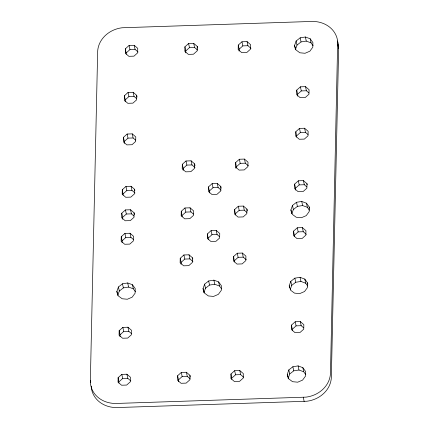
<?xml version="1.0" encoding="UTF-8"?>
<svg xmlns="http://www.w3.org/2000/svg" width="429" height="429" viewBox="0 0 429 429"><rect width="100%" height="100%" fill="white"/><g stroke="black" fill="none" stroke-linecap="round" stroke-linejoin="round"><path stroke-width="0.64" d="M90.728 382.582L90.353 380.823L97.646 51.914A26.829 23.348 -12 0 1 122.056 27.767L311.615 21.45A26.829 23.348 -12 0 1 337.682 41.624L337.628 44.074L338.647 48.177L331.354 377.086A26.829 23.348 -12 0 1 306.944 401.233L117.385 407.55A26.829 23.348 -12 0 1 91.318 387.376L91.345 386.148M90.353 380.823L90.444 383.274A26.829 23.348 -12 0 0 116.511 403.448L306.07 397.131A26.829 23.348 -12 0 0 330.48 372.983L337.628 44.074M118.125 377.67L118.023 382.169L121.563 385.226L126.668 385.06L130.352 381.767L130.448 377.268L126.909 374.211L121.804 374.378L118.125 377.67L118.967 383.059M119.165 330.684L119.069 335.178L122.608 338.24L127.713 338.073L131.392 334.776L131.494 330.282L127.955 327.22L122.85 327.386L119.165 330.684L120.04 334.786L119.997 336.711M121.251 236.711L121.15 241.205L124.689 244.267L129.794 244.101L133.478 240.803L133.575 236.309L130.035 233.247L124.93 233.414L121.251 236.711L122.126 240.814L122.083 242.739M121.772 213.218L121.675 217.712L125.214 220.774L130.319 220.608L133.998 217.31L134.1 212.816L130.561 209.754L125.456 209.92L121.772 213.218L122.646 217.321L122.603 219.246M122.292 189.725L122.195 194.219L125.735 197.281L130.84 197.115L134.518 193.817L134.62 189.323L131.081 186.261L125.976 186.427L122.292 189.725L123.139 195.109M123.455 137.334L123.354 141.827L126.893 144.889L131.998 144.723L135.682 141.425L135.779 136.931L132.239 133.869L127.134 134.036L123.455 137.334L124.33 141.436L124.287 143.361M124.378 95.747L124.276 100.247L127.815 103.303L132.92 103.137L136.604 99.839L136.701 95.345L133.162 92.283L128.056 92.45L124.378 95.747L125.252 99.85L125.209 101.78M125.418 48.761L125.322 53.255L128.861 56.317L133.966 56.151L137.645 52.853L137.747 48.359L134.207 45.297L129.102 45.463L125.418 48.761L126.265 54.151M177.622 375.729L177.526 380.223L181.065 383.285L186.17 383.118L189.849 379.821L189.95 375.327L186.411 372.265L181.306 372.431L177.622 375.729L178.496 379.831L178.453 381.756M180.228 258.263L180.126 262.757L183.666 265.819L188.776 265.653L192.455 262.355L192.551 257.856L189.012 254.799L183.907 254.965L180.228 258.263L181.102 262.366L181.059 264.291M181.269 211.272L181.172 215.771L184.711 218.828L189.816 218.661L193.495 215.369L193.597 210.87L190.058 207.813L184.953 207.979L181.269 211.272L182.116 216.661M182.314 164.286L182.212 168.779L185.752 171.841L190.857 171.675L194.535 168.377L194.637 163.883L191.098 160.821L185.993 160.988L182.314 164.286L183.183 168.388L183.14 170.313M184.92 46.82L184.819 51.314L188.358 54.376L193.463 54.21L197.142 50.912L197.243 46.418L193.704 43.356L188.599 43.522L184.92 46.82L185.789 50.922L185.746 52.847M207.432 233.896L207.33 238.39L210.87 241.452L215.975 241.286L219.653 237.988L219.755 233.494L216.216 230.432L211.111 230.598L207.432 233.896L208.274 239.285M208.473 186.91L208.371 191.404L211.91 194.466L217.015 194.299L220.699 191.002L220.796 186.508L217.256 183.446L212.151 183.612L208.473 186.91L209.347 191.012L209.304 192.937M230.984 373.986L230.882 378.48L234.427 381.542L239.532 381.376L243.211 378.078L243.307 373.584L239.768 370.522L234.663 370.688L230.984 373.986L231.826 379.375M233.591 256.521L233.489 261.014L237.028 264.076L242.133 263.91L245.817 260.612L245.914 256.118L242.374 253.056L237.269 253.223L233.591 256.521L234.432 261.904M234.631 209.529L234.534 214.028L238.074 217.085L243.179 216.918L246.857 213.626L246.959 209.127L243.42 206.07L238.315 206.236L234.631 209.529L235.478 214.918M235.575 167.037L235.677 162.543L239.355 159.245L244.46 159.079L248 162.141L247.898 166.634L244.219 169.932L239.114 170.099L235.575 167.037L235.821 168.211M238.277 45.077L238.181 49.571L241.72 52.633L246.825 52.467L250.504 49.169L250.606 44.675L247.066 41.613L241.961 41.779L238.277 45.077L239.151 49.179L239.109 51.105M236.518 167.932L235.677 162.543M291.527 325.059L291.425 329.552L294.964 332.614L300.069 332.443L303.748 329.15L303.85 324.651L300.311 321.594L295.206 321.761L291.527 325.059L292.369 330.443M293.608 231.081L293.511 235.575L297.05 238.637L302.155 238.47L305.834 235.172L305.936 230.679L302.397 227.617L297.292 227.783L293.608 231.081L294.455 236.47M294.653 184.095L294.551 188.588L298.091 191.65L303.196 191.484L306.874 188.186L306.976 183.692L303.437 180.63L298.332 180.797L294.653 184.095L295.522 188.197L295.479 190.122M295.812 131.703L295.715 136.197L299.254 139.259L304.359 139.093L308.038 135.795L308.14 131.301L304.601 128.239L299.496 128.405L295.812 131.703L296.659 137.092M296.734 90.122L296.637 94.616L300.177 97.678L305.282 97.512L308.96 94.214L309.062 89.715L305.523 86.658L300.418 86.824L296.734 90.122L297.608 94.224L297.565 96.15M307.572 282.909L307.47 287.543L304.536 291.532L299.71 293.613L294.514 293.125L290.605 290.219L289.221 285.821L290.803 281.327L294.846 278.164L300.069 277.338L304.815 279.102L307.572 282.909L307.818 284.084M309.255 207.025L309.153 211.658L306.22 215.648L301.389 217.728L296.198 217.24L292.288 214.334L290.905 209.942L292.487 205.443L296.53 202.279L301.753 201.453L306.494 203.223L309.255 207.025L309.502 208.199M338.502 48.182L338.556 45.726A26.829 23.348 -12 0 0 337.5 40.959M116.865 291.452L118.447 286.958L122.49 283.794L127.713 282.963L132.454 284.733L135.215 288.54L135.114 293.173L132.18 297.163L127.349 299.244L122.158 298.756L118.248 295.849L116.865 291.452L117.487 294.385M117.734 295.554L119.316 291.06L118.447 286.958M203.04 288.637L204.622 284.143L208.666 280.979L213.889 280.153L218.634 281.917L221.391 285.725L221.289 290.358L218.361 294.348L213.529 296.428L208.338 295.94L204.429 293.034L203.04 288.637L203.791 292.154M203.914 292.739L205.496 288.245L204.622 284.143M294.551 45.485L296.133 40.991L300.177 37.827L305.4 36.996L310.146 38.766L312.902 42.568L312.8 47.201L309.867 51.196L305.04 53.276L299.844 52.783L295.935 49.882L294.551 45.485L295.173 48.413M295.425 49.587L297.002 45.093L296.133 40.991M291.972 213.481L293.356 209.55L292.487 205.443M290.294 289.366L291.672 285.43L290.803 281.327M287.258 374.394L288.84 369.9L292.884 366.736L298.107 365.905L302.847 367.674L305.609 371.482L305.502 376.115L302.574 380.105L297.742 382.185L292.551 381.697L288.642 378.791L287.258 374.394L287.88 377.327M288.127 378.496L289.709 374.002L288.84 369.9M126.292 52.864L129.971 49.566L135.076 49.399L138.111 52.022M125.252 99.85L128.931 96.557L134.036 96.386L136.561 98.573M185.789 50.922L189.468 47.624L194.573 47.458L197.608 50.08M124.33 141.436L128.008 138.138L133.113 137.972L135.639 140.16M239.151 49.179L242.83 45.882L247.935 45.715L250.97 48.338M123.166 193.828L126.845 190.53L131.95 190.363L134.985 192.986M122.646 217.321L126.324 214.023L131.43 213.857L133.961 216.044M183.183 168.388L186.867 165.09L191.972 164.924L195.002 167.551M122.126 240.814L125.804 237.516L130.909 237.35L133.435 239.538M297.608 94.224L301.287 90.927L306.392 90.76L308.923 92.943M182.143 215.374L185.821 212.082L190.926 211.915L193.458 214.098M209.347 191.012L213.025 187.714L218.13 187.548L221.166 190.17M236.545 166.645L240.224 163.347L245.334 163.181L248.364 165.809M296.686 135.805L300.364 132.507L305.469 132.341L308.001 134.529M181.102 262.366L184.781 259.068L189.886 258.901L192.921 261.524M208.301 237.998L211.985 234.701L217.09 234.534L219.616 236.722M235.505 213.631L239.184 210.339L244.289 210.172L246.82 212.355M120.04 334.786L123.718 331.488L128.823 331.322L131.354 333.51M295.522 188.197L299.206 184.899L304.311 184.733L306.837 186.921M234.465 260.623L238.143 257.325L243.248 257.159L246.284 259.781M118.999 381.772L122.678 378.48L127.783 378.314L130.818 380.936M294.482 235.183L298.16 231.885L303.265 231.719L306.301 234.347M178.496 379.831L182.175 376.533L187.28 376.367L190.315 378.989M231.858 378.088L235.537 374.79L240.642 374.624L243.677 377.247M292.396 329.161L296.08 325.863L301.185 325.697L303.711 327.879M297.002 45.093L301.051 41.929L306.274 41.098L311.014 42.868L313.084 45.721M119.316 291.06L123.359 287.897L128.582 287.065L133.328 288.835L135.398 291.688M293.356 209.55L297.399 206.381L302.622 205.555L307.368 207.325L309.438 210.178M205.496 288.245L209.54 285.081L214.763 284.255L219.509 286.02L221.573 288.878M291.672 285.43L295.72 282.266L300.944 281.44L305.684 283.21L307.754 286.063M289.709 374.002L293.752 370.838L298.975 370.007L303.721 371.777L305.791 374.63M337.773 44.074L338.647 48.177M310.146 38.766L311.014 42.868M305.4 36.996L306.274 41.098M300.177 37.827L301.051 41.929M305.523 86.658L306.392 90.76M300.418 86.824L301.287 90.927M304.601 128.239L305.469 132.341M299.496 128.405L300.364 132.507M306.976 183.692L307.223 184.861M303.437 180.63L304.311 184.733M306.494 203.223L307.368 207.325M298.332 180.797L299.206 184.899M301.753 201.453L302.622 205.555M302.397 227.617L303.265 231.719M296.53 202.279L297.399 206.381M297.292 227.783L298.16 231.885M290.905 209.942L291.65 213.454M304.815 279.102L305.684 283.21M300.069 277.338L300.944 281.44M247.066 41.613L247.935 45.715M294.846 278.164L295.72 282.266M241.961 41.779L242.83 45.882M300.311 321.594L301.185 325.697M289.221 285.821L289.596 287.58M295.206 321.761L296.08 325.863M302.847 367.674L303.721 371.777M298.107 365.905L298.975 370.007M303.282 397.222L304.15 401.453M292.884 366.736L293.752 370.838M244.46 159.079L245.334 163.181M239.355 159.245L240.224 163.347M246.959 209.127L247.329 210.886M243.42 206.07L244.289 210.172M238.315 206.236L239.184 210.339M242.374 253.056L243.248 257.159M197.243 46.418L197.619 48.171M193.704 43.356L194.573 47.458M237.269 253.223L238.143 257.325M220.796 186.508L221.171 188.267M188.599 43.522L189.468 47.624M217.256 183.446L218.13 187.548M212.151 183.612L213.025 187.714M216.216 230.432L217.09 234.534M211.111 230.598L211.985 234.701M239.768 370.522L240.642 374.624M194.637 163.883L195.013 165.642M218.634 281.917L219.509 286.02M191.098 160.821L191.972 164.924M234.663 370.688L235.537 374.79M213.889 280.153L214.763 284.255M185.993 160.988L186.867 165.09M208.666 280.979L209.54 285.081M190.058 207.813L190.926 211.915M184.953 207.979L185.821 212.082M192.551 257.856L192.803 259.03M189.012 254.799L189.886 258.901M183.907 254.965L184.781 259.068M134.207 45.297L135.076 49.399M129.102 45.463L129.971 49.566M136.701 95.345L137.076 97.104M133.162 92.283L134.036 96.386M189.95 375.327L190.32 377.086M128.056 92.45L128.931 96.557M186.411 372.265L187.28 376.367M132.239 133.869L133.113 137.972M181.306 372.431L182.175 376.533M127.134 134.036L128.008 138.138M134.62 189.323L134.867 190.492M131.081 186.261L131.95 190.363M134.1 212.816L134.47 214.575M125.976 186.427L126.845 190.53M130.561 209.754L131.43 213.857M125.456 209.92L126.324 214.023M130.035 233.247L130.909 237.35M124.93 233.414L125.804 237.516M132.454 284.733L133.328 288.835M127.713 282.963L128.582 287.065M122.49 283.794L123.359 287.897M127.955 327.22L128.823 331.322M122.85 327.386L123.718 331.488M126.909 374.211L127.783 378.314M121.804 374.378L122.678 378.48M90.498 380.818L90.75 381.992"/></g></svg>
